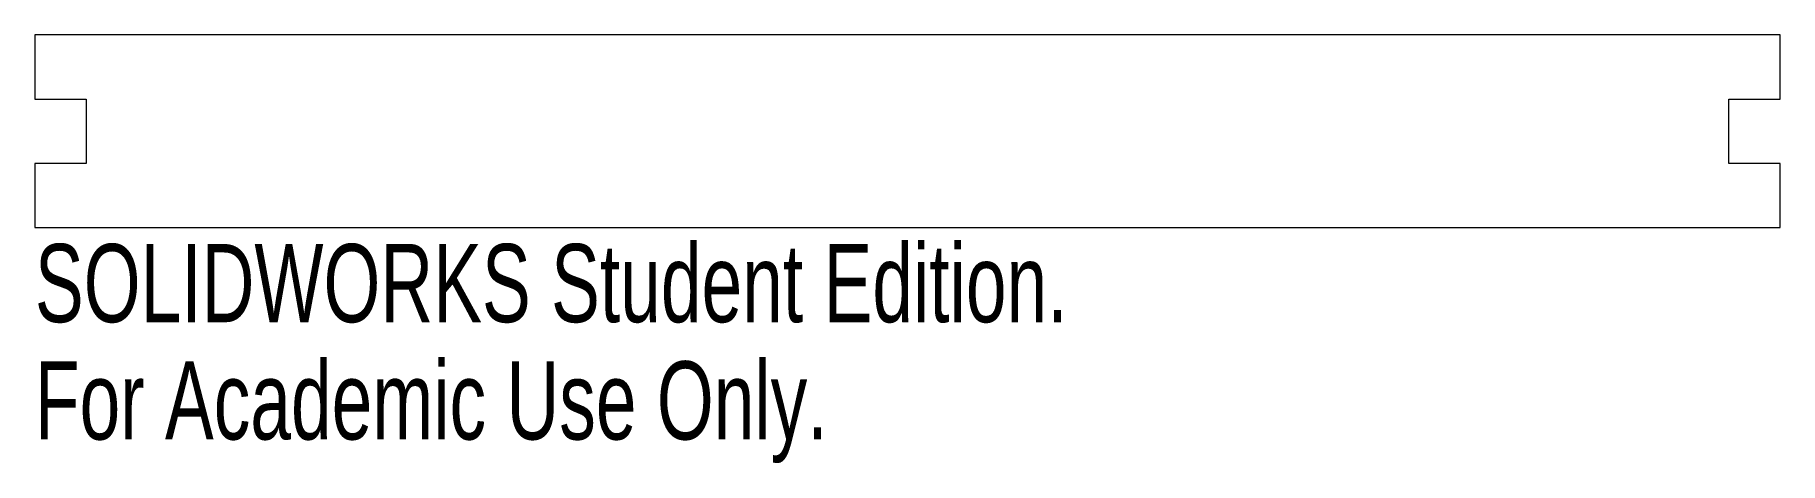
# Model space of a CAD drawing. Header units: inches. Extents: x 0 to 4.25, y -0.57 to 0.47.
import ezdxf

# ---------------------------------------------------------------- set-up
doc = ezdxf.new("R2010")
doc.units = ezdxf.units.IN
doc.header["$MEASUREMENT"] = 0
doc.styles.add('SLDTEXTSTYLE0', font='TXT', dxfattribs={"width": 0.7})

msp = doc.modelspace()

# ---------------------------------------------------------------- linework, layer by layer
at = {"color": 7, "linetype": 'Continuous', "lineweight": 15}
for p, q in [((0, 0.4688), (0, 0.3125)), ((4.25, 0.4688), (0, 0.4688)), ((4.25, 0.3125), (4.25, 0.4688)), ((0, 0.3125), (0.125, 0.3125)), ((0.125, 0.3125), (0.125, 0.1562)), ((4.125, 0.3125), (4.25, 0.3125)), ((4.125, 0.1562), (4.125, 0.3125)), ((0.125, 0.1562), (0, 0.1562)), ((0, 0.1562), (0, 0)), ((4.25, 0.1562), (4.125, 0.1562)), ((4.25, 0), (4.25, 0.1562)), ((0, 0), (4.25, 0))]:
    msp.add_line(p, q, dxfattribs=at)

# ---------------------------------------------------------------- texts
at = {"color": 7, "linetype": 'Continuous', "char_height": 0.1903, "attachment_point": 1, "style": 'SLDTEXTSTYLE0'}
for s, insert in [('SOLIDWORKS Student Edition.', (0, -0.0401)), ('For Academic Use Only.', (0, -0.3256))]:
    msp.add_mtext(s, dxfattribs=dict(at, insert=insert))

doc.saveas('drawing.dxf')
